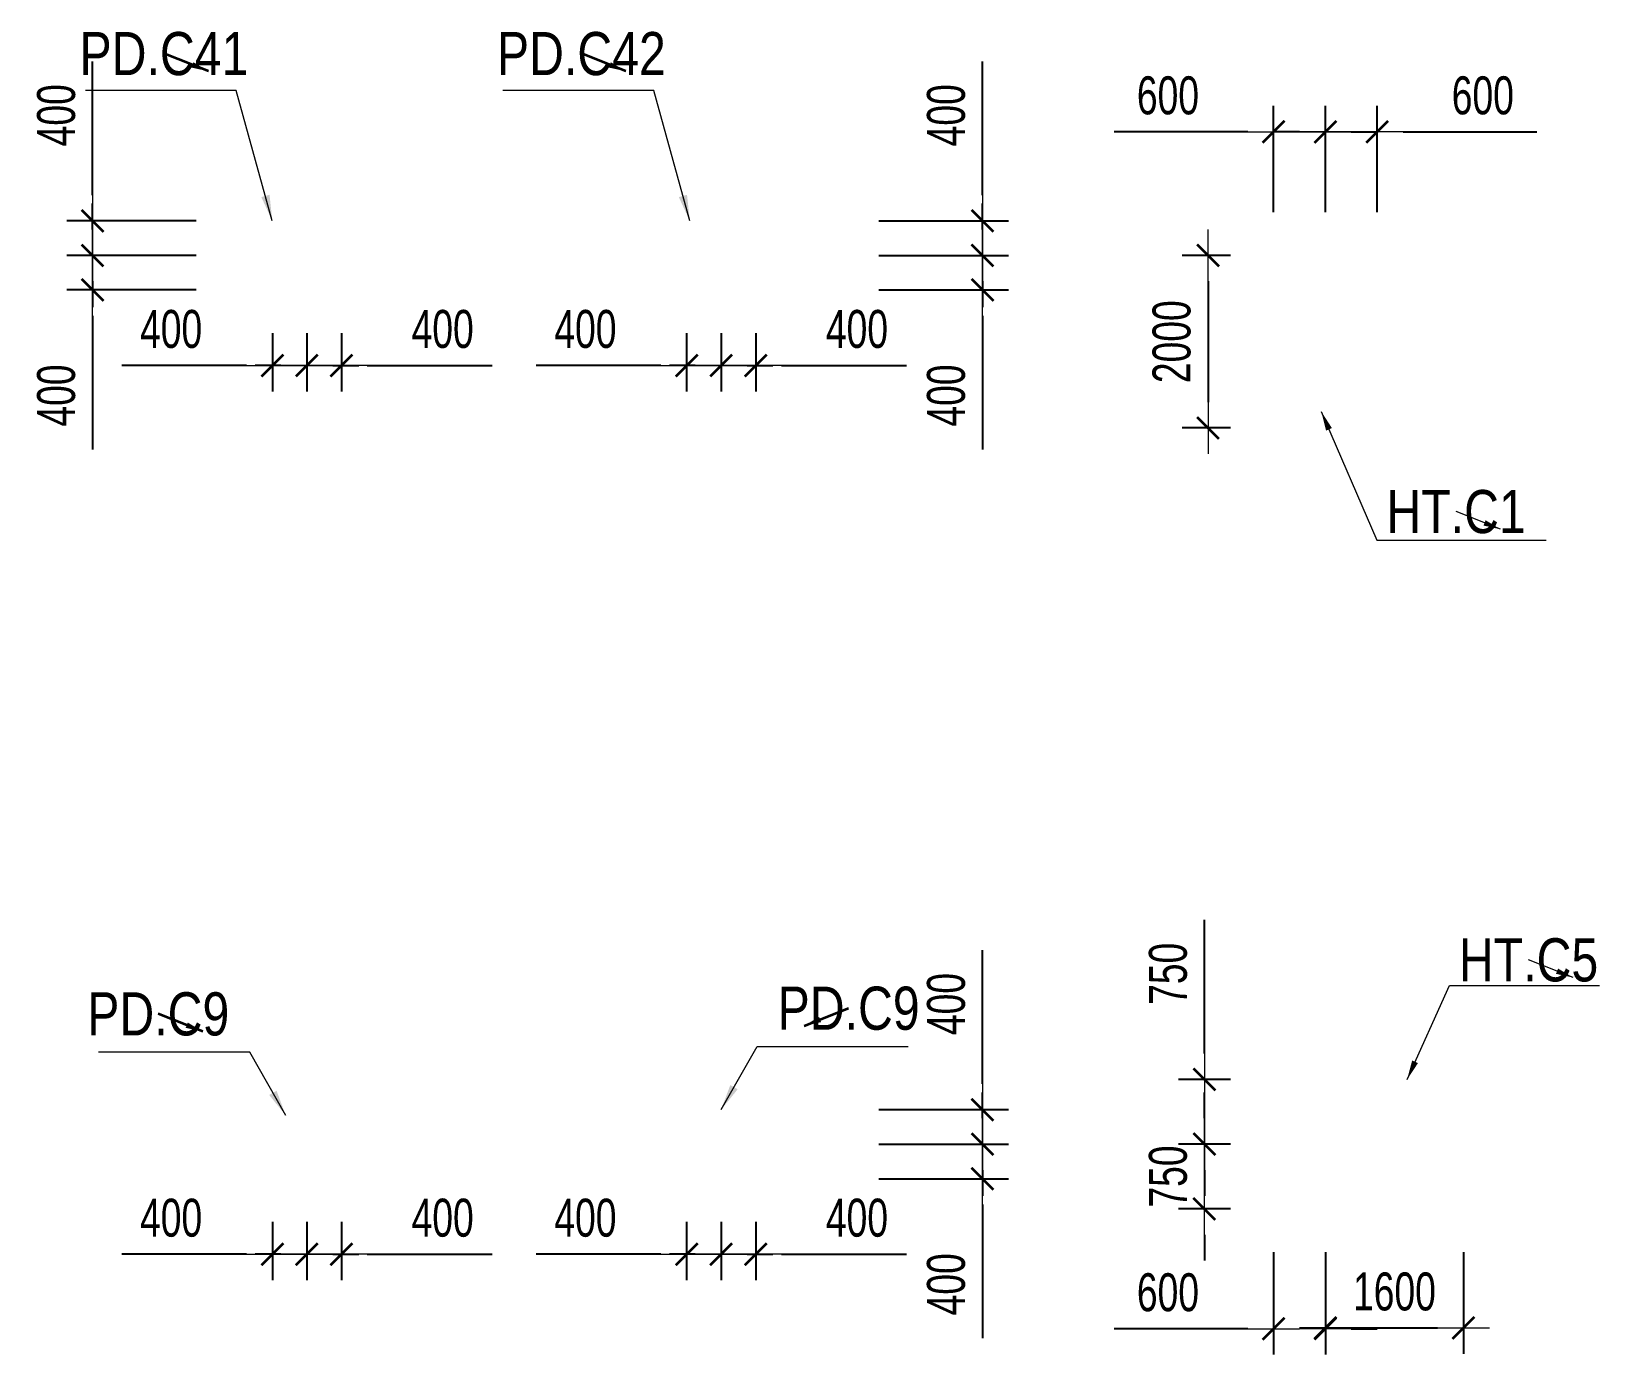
# Model space of a CAD drawing. Header units: millimetres. Extents: x -259680 to 286077, y -1281 to 94455.
# Drawn here: x 119408 to 137577, y 25761 to 41097 of the extents above; entities that cross this region are included whole.
import ezdxf
from ezdxf.enums import TextEntityAlignment as Align

# ---------------------------------------------------------------- set-up
doc = ezdxf.new("R2010")
doc.units = ezdxf.units.MM
doc.layers.get('0').update_dxf_attribs({"lineweight": 20})
doc.layers.get('Defpoints').update_dxf_attribs({"color": 151, "lineweight": 9})
for name, color, linetype, lineweight in [('$0$C1', 20, 'Continuous', 35), ('$1$NDC_S_ANNO', 7, 'Continuous', 20), ('$1$NDC_S_DIM', 1, 'Continuous', 15), ('$1$NDC_S_VN TEXT', 7, 'Continuous', 20), ('NDC_S_DIM', 1, 'Continuous', 15)]:
    doc.layers.add(name, color=color, linetype=linetype, lineweight=lineweight)
doc.styles.add('$1$NDC_DIM', font='', dxfattribs={"width": 0.75})
doc.styles.add('$2$ARIAL', font='arial.ttf', dxfattribs={"width": 0.8})
doc.styles.add('NDC_DIM', font='', dxfattribs={"width": 0.75})
doc.styles.get('$1$NDC_DIM').set_extended_font_data('Dotum')
doc.styles.get('NDC_DIM').set_extended_font_data('Dotum')
doc.dimstyles.new('$0$NDC_dim_150', dxfattribs={"dimscale": 150, "dimtxt": 2.2, "dimasz": 1.5, "dimexe": 1.5, "dimexo": 2.5, "dimgap": 1, "dimtad": 1, "dimdec": 0, "dimzin": 0, "dimdsep": 46, "dimtxsty": '$1$NDC_DIM', "dimblk": '$1$DIMMARK', "dimcen": 0.09, "dimdle": 1.2, "dimclrd": 1, "dimclre": 1, "dimclrt": 3, "dimadec": 0, "dimazin": 0, "dimtfac": 1, "dimtdec": 0, "dimtix": 1, "dimtofl": 0, "dimtmove": 0, "dimatfit": 3, "dimfxl": 6, "dimfxlon": 1, "dimtolj": 1, "dimtzin": 0, "dimarcsym": 0})
doc.dimstyles.new('$1$NDC_dim_iso', dxfattribs={"dimtxt": 2.2, "dimasz": 1, "dimexe": 1.5, "dimexo": 2.5, "dimgap": 1, "dimtad": 1, "dimdec": 0, "dimzin": 0, "dimdsep": 46, "dimtxsty": '$1$NDC_DIM', "dimblk": '$1$DIMMARK', "dimcen": 0.09, "dimdle": 1.2, "dimclrd": 1, "dimclre": 1, "dimclrt": 3, "dimadec": 0, "dimazin": 0, "dimtfac": 1, "dimtdec": 0, "dimtix": 1, "dimtofl": 0, "dimtmove": 0, "dimatfit": 3, "dimfxl": 6, "dimfxlon": 1, "dimtolj": 1, "dimtzin": 0, "dimarcsym": 0})
doc.dimstyles.new('NDC_dim_200', dxfattribs={"dimscale": 200, "dimtxt": 2.2, "dimasz": 1.5, "dimexe": 1.5, "dimexo": 2.5, "dimgap": 1, "dimtad": 1, "dimdec": 0, "dimzin": 0, "dimdsep": 46, "dimtxsty": 'NDC_DIM', "dimblk": 'DIMMARK', "dimcen": 0.09, "dimdle": 1.2, "dimclrd": 1, "dimclre": 1, "dimclrt": 3, "dimadec": 0, "dimazin": 0, "dimtfac": 1, "dimtdec": 0, "dimtix": 1, "dimtofl": 0, "dimtmove": 0, "dimatfit": 3, "dimfxl": 6, "dimfxlon": 1, "dimtolj": 1, "dimtzin": 0, "dimarcsym": 0})

# ---------------------------------------------------------------- blocks, each defined once
blk = doc.blocks.new('$1$DIMMARK')
at = {"layer": '$1$NDC_S_DIM', "color": 1}
blk.add_line((-1.5, 0), (1, 0), dxfattribs=at)
at = {"layer": '$1$NDC_S_DIM', "color": 2, "const_width": 0.1}
blk.add_lwpolyline([(-0.424, -0.424), (0.424, 0.424)], dxfattribs=at)
blk = doc.blocks.new('DIMMARK')
at = {"layer": 'NDC_S_DIM', "color": 1}
blk.add_line((-1.5, 0), (1, 0), dxfattribs=at)
at = {"layer": 'NDC_S_DIM', "color": 2, "const_width": 0.1}
blk.add_lwpolyline([(-0.424, -0.424), (0.424, 0.424)], dxfattribs=at)
blk = doc.blocks.new('*D490')
at = {"layer": 'Defpoints', "color": 0, "ltscale": 100, "transparency": 16777216}
for p in [(122600, 38100), (123000, 38100), (123000, 37224)]:
    blk.add_point(p, dxfattribs=at)
at = {"layer": 'NDC_S_DIM', "color": 1, "lineweight": -2, "ltscale": 100, "transparency": 16777216}
for p, q in [((122600, 37600), (122600, 36924)), ((123000, 37600), (123000, 36924)), ((122300, 37224), (122000, 37224)), ((123300, 37224), (124745, 37224))]:
    blk.add_line(p, q, dxfattribs=at)
at = {"layer": 'NDC_S_DIM', "color": 1, "lineweight": -2, "ltscale": 100, "transparency": 16777216, "xscale": 300, "yscale": 300, "zscale": 300}
blk.add_blockref('DIMMARK', (122600, 37224), dxfattribs=at)
at = {"layer": 'NDC_S_DIM', "color": 1, "lineweight": -2, "ltscale": 100, "transparency": 16777216, "xscale": 300, "yscale": 300, "zscale": 300, "rotation": 180}
blk.add_blockref('DIMMARK', (123000, 37224), dxfattribs=at)
at = {"layer": 'NDC_S_DIM', "color": 3, "ltscale": 100, "transparency": 16777216, "insert": (124173, 37645), "char_height": 440, "attachment_point": 5, "style": 'NDC_DIM'}
blk.add_mtext('\\A1;400', dxfattribs=at)
blk = doc.blocks.new('*D491')
at = {"layer": 'Defpoints', "color": 0, "ltscale": 100, "transparency": 16777216}
for p in [(122200, 38100), (122600, 38100), (122600, 37224)]:
    blk.add_point(p, dxfattribs=at)
at = {"layer": 'NDC_S_DIM', "color": 1, "lineweight": -2, "ltscale": 100, "transparency": 16777216}
for p, q in [((122200, 37600), (122200, 36924)), ((122600, 37600), (122600, 36924)), ((121900, 37224), (120455, 37224)), ((122900, 37224), (123200, 37224))]:
    blk.add_line(p, q, dxfattribs=at)
at = {"layer": 'NDC_S_DIM', "color": 1, "lineweight": -2, "ltscale": 100, "transparency": 16777216, "xscale": 300, "yscale": 300, "zscale": 300}
blk.add_blockref('DIMMARK', (122200, 37224), dxfattribs=at)
at = {"layer": 'NDC_S_DIM', "color": 1, "lineweight": -2, "ltscale": 100, "transparency": 16777216, "xscale": 300, "yscale": 300, "zscale": 300, "rotation": 180}
blk.add_blockref('DIMMARK', (122600, 37224), dxfattribs=at)
at = {"layer": 'NDC_S_DIM', "color": 3, "ltscale": 100, "transparency": 16777216, "insert": (121027, 37645), "char_height": 440, "attachment_point": 5, "style": 'NDC_DIM'}
blk.add_mtext('\\A1;400', dxfattribs=at)
blk = doc.blocks.new('*D492')
at = {"layer": 'Defpoints', "color": 0, "ltscale": 100, "transparency": 16777216}
for p in [(120117, 38900), (122610, 38900), (122610, 38500)]:
    blk.add_point(p, dxfattribs=at)
at = {"layer": 'NDC_S_DIM', "color": 1, "lineweight": -2, "ltscale": 100, "transparency": 16777216}
for p, q in [((120117, 39200), (120117, 40749)), ((121317, 38900), (119817, 38900)), ((121317, 38500), (119817, 38500)), ((120117, 38200), (120117, 37900))]:
    blk.add_line(p, q, dxfattribs=at)
at = {"layer": 'NDC_S_DIM', "color": 1, "lineweight": -2, "ltscale": 100, "transparency": 16777216, "xscale": 300, "yscale": 300, "zscale": 300}
for p, rotation in [((120117, 38900), 270), ((120117, 38500), 90)]:
    blk.add_blockref('DIMMARK', p, dxfattribs=dict(at, rotation=rotation))
at = {"layer": 'NDC_S_DIM', "color": 3, "ltscale": 100, "transparency": 16777216, "insert": (119697, 40124), "char_height": 440, "attachment_point": 5, "rotation": 90, "style": 'NDC_DIM'}
blk.add_mtext('\\A1;400', dxfattribs=at)
blk = doc.blocks.new('*D493')
at = {"layer": 'Defpoints', "color": 0, "ltscale": 100, "transparency": 16777216}
for p in [(120117, 38500), (122610, 38500), (122610, 38100)]:
    blk.add_point(p, dxfattribs=at)
at = {"layer": 'NDC_S_DIM', "color": 1, "lineweight": -2, "ltscale": 100, "transparency": 16777216}
for p, q in [((120117, 38800), (120117, 39100)), ((121317, 38500), (119817, 38500)), ((121317, 38100), (119817, 38100)), ((120117, 37800), (120117, 36251))]:
    blk.add_line(p, q, dxfattribs=at)
at = {"layer": 'NDC_S_DIM', "color": 1, "lineweight": -2, "ltscale": 100, "transparency": 16777216, "xscale": 300, "yscale": 300, "zscale": 300}
for p, rotation in [((120117, 38500), 270), ((120117, 38100), 90)]:
    blk.add_blockref('DIMMARK', p, dxfattribs=dict(at, rotation=rotation))
at = {"layer": 'NDC_S_DIM', "color": 3, "ltscale": 100, "transparency": 16777216, "insert": (119697, 36876), "char_height": 440, "attachment_point": 5, "rotation": 90, "style": 'NDC_DIM'}
blk.add_mtext('\\A1;400', dxfattribs=at)
blk = doc.blocks.new('*D494')
at = {"layer": 'Defpoints', "color": 0, "ltscale": 100, "transparency": 16777216}
for p in [(127400, 38100), (127800, 38100), (127800, 37224)]:
    blk.add_point(p, dxfattribs=at)
at = {"layer": 'NDC_S_DIM', "color": 1, "lineweight": -2, "ltscale": 100, "transparency": 16777216}
for p, q in [((127400, 37600), (127400, 36924)), ((127800, 37600), (127800, 36924)), ((127100, 37224), (126800, 37224)), ((128100, 37224), (129545, 37224))]:
    blk.add_line(p, q, dxfattribs=at)
at = {"layer": 'NDC_S_DIM', "color": 1, "lineweight": -2, "ltscale": 100, "transparency": 16777216, "xscale": 300, "yscale": 300, "zscale": 300}
blk.add_blockref('DIMMARK', (127400, 37224), dxfattribs=at)
at = {"layer": 'NDC_S_DIM', "color": 1, "lineweight": -2, "ltscale": 100, "transparency": 16777216, "xscale": 300, "yscale": 300, "zscale": 300, "rotation": 180}
blk.add_blockref('DIMMARK', (127800, 37224), dxfattribs=at)
at = {"layer": 'NDC_S_DIM', "color": 3, "ltscale": 100, "transparency": 16777216, "insert": (128973, 37645), "char_height": 440, "attachment_point": 5, "style": 'NDC_DIM'}
blk.add_mtext('\\A1;400', dxfattribs=at)
blk = doc.blocks.new('*D495')
at = {"layer": 'Defpoints', "color": 0, "ltscale": 100, "transparency": 16777216}
for p in [(127000, 38100), (127400, 38100), (127400, 37224)]:
    blk.add_point(p, dxfattribs=at)
at = {"layer": 'NDC_S_DIM', "color": 1, "lineweight": -2, "ltscale": 100, "transparency": 16777216}
for p, q in [((127000, 37600), (127000, 36924)), ((127400, 37600), (127400, 36924)), ((126700, 37224), (125255, 37224)), ((127700, 37224), (128000, 37224))]:
    blk.add_line(p, q, dxfattribs=at)
at = {"layer": 'NDC_S_DIM', "color": 1, "lineweight": -2, "ltscale": 100, "transparency": 16777216, "xscale": 300, "yscale": 300, "zscale": 300}
blk.add_blockref('DIMMARK', (127000, 37224), dxfattribs=at)
at = {"layer": 'NDC_S_DIM', "color": 1, "lineweight": -2, "ltscale": 100, "transparency": 16777216, "xscale": 300, "yscale": 300, "zscale": 300, "rotation": 180}
blk.add_blockref('DIMMARK', (127400, 37224), dxfattribs=at)
at = {"layer": 'NDC_S_DIM', "color": 3, "ltscale": 100, "transparency": 16777216, "insert": (125827, 37645), "char_height": 440, "attachment_point": 5, "style": 'NDC_DIM'}
blk.add_mtext('\\A1;400', dxfattribs=at)
blk = doc.blocks.new('*D496')
at = {"layer": 'Defpoints', "color": 0, "ltscale": 100, "transparency": 16777216}
for p in [(127800, 38900), (130427, 38900), (127800, 38500)]:
    blk.add_point(p, dxfattribs=at)
at = {"layer": 'NDC_S_DIM', "color": 1, "lineweight": -2, "ltscale": 100, "transparency": 16777216}
for p, q in [((130427, 39200), (130427, 40749)), ((129227, 38900), (130727, 38900)), ((129227, 38500), (130727, 38500)), ((130427, 38200), (130427, 37900))]:
    blk.add_line(p, q, dxfattribs=at)
at = {"layer": 'NDC_S_DIM', "color": 1, "lineweight": -2, "ltscale": 100, "transparency": 16777216, "xscale": 300, "yscale": 300, "zscale": 300}
for p, rotation in [((130427, 38900), 270), ((130427, 38500), 90)]:
    blk.add_blockref('DIMMARK', p, dxfattribs=dict(at, rotation=rotation))
at = {"layer": 'NDC_S_DIM', "color": 3, "ltscale": 100, "transparency": 16777216, "insert": (130007, 40124), "char_height": 440, "attachment_point": 5, "rotation": 90, "style": 'NDC_DIM'}
blk.add_mtext('\\A1;400', dxfattribs=at)
blk = doc.blocks.new('*D497')
at = {"layer": 'Defpoints', "color": 0, "ltscale": 100, "transparency": 16777216}
for p in [(127800, 38500), (130427, 38500), (127800, 38100)]:
    blk.add_point(p, dxfattribs=at)
at = {"layer": 'NDC_S_DIM', "color": 1, "lineweight": -2, "ltscale": 100, "transparency": 16777216}
for p, q in [((130427, 38800), (130427, 39100)), ((129227, 38500), (130727, 38500)), ((129227, 38100), (130727, 38100)), ((130427, 37800), (130427, 36251))]:
    blk.add_line(p, q, dxfattribs=at)
at = {"layer": 'NDC_S_DIM', "color": 1, "lineweight": -2, "ltscale": 100, "transparency": 16777216, "xscale": 300, "yscale": 300, "zscale": 300}
for p, rotation in [((130427, 38500), 270), ((130427, 38100), 90)]:
    blk.add_blockref('DIMMARK', p, dxfattribs=dict(at, rotation=rotation))
at = {"layer": 'NDC_S_DIM', "color": 3, "ltscale": 100, "transparency": 16777216, "insert": (130007, 36876), "char_height": 440, "attachment_point": 5, "rotation": 90, "style": 'NDC_DIM'}
blk.add_mtext('\\A1;400', dxfattribs=at)
blk = doc.blocks.new('*D498')
at = {"layer": 'Defpoints', "color": 0, "ltscale": 100, "transparency": 16777216}
for p in [(122600, 27800), (123000, 27800), (123000, 26924)]:
    blk.add_point(p, dxfattribs=at)
at = {"layer": 'NDC_S_DIM', "color": 1, "lineweight": -2, "ltscale": 100, "transparency": 16777216}
for p, q in [((122600, 27300), (122600, 26624)), ((123000, 27300), (123000, 26624)), ((122300, 26924), (122000, 26924)), ((123300, 26924), (124745, 26924))]:
    blk.add_line(p, q, dxfattribs=at)
at = {"layer": 'NDC_S_DIM', "color": 1, "lineweight": -2, "ltscale": 100, "transparency": 16777216, "xscale": 300, "yscale": 300, "zscale": 300}
blk.add_blockref('DIMMARK', (122600, 26924), dxfattribs=at)
at = {"layer": 'NDC_S_DIM', "color": 1, "lineweight": -2, "ltscale": 100, "transparency": 16777216, "xscale": 300, "yscale": 300, "zscale": 300, "rotation": 180}
blk.add_blockref('DIMMARK', (123000, 26924), dxfattribs=at)
at = {"layer": 'NDC_S_DIM', "color": 3, "ltscale": 100, "transparency": 16777216, "insert": (124173, 27345), "char_height": 440, "attachment_point": 5, "style": 'NDC_DIM'}
blk.add_mtext('\\A1;400', dxfattribs=at)
blk = doc.blocks.new('*D499')
at = {"layer": 'Defpoints', "color": 0, "ltscale": 100, "transparency": 16777216}
for p in [(122200, 27800), (122600, 27800), (122600, 26924)]:
    blk.add_point(p, dxfattribs=at)
at = {"layer": 'NDC_S_DIM', "color": 1, "lineweight": -2, "ltscale": 100, "transparency": 16777216}
for p, q in [((122200, 27300), (122200, 26624)), ((122600, 27300), (122600, 26624)), ((121900, 26924), (120455, 26924)), ((122900, 26924), (123200, 26924))]:
    blk.add_line(p, q, dxfattribs=at)
at = {"layer": 'NDC_S_DIM', "color": 1, "lineweight": -2, "ltscale": 100, "transparency": 16777216, "xscale": 300, "yscale": 300, "zscale": 300}
blk.add_blockref('DIMMARK', (122200, 26924), dxfattribs=at)
at = {"layer": 'NDC_S_DIM', "color": 1, "lineweight": -2, "ltscale": 100, "transparency": 16777216, "xscale": 300, "yscale": 300, "zscale": 300, "rotation": 180}
blk.add_blockref('DIMMARK', (122600, 26924), dxfattribs=at)
at = {"layer": 'NDC_S_DIM', "color": 3, "ltscale": 100, "transparency": 16777216, "insert": (121027, 27345), "char_height": 440, "attachment_point": 5, "style": 'NDC_DIM'}
blk.add_mtext('\\A1;400', dxfattribs=at)
blk = doc.blocks.new('*D500')
at = {"layer": 'Defpoints', "color": 0, "ltscale": 100, "transparency": 16777216}
for p in [(127400, 27800), (127800, 27800), (127800, 26924)]:
    blk.add_point(p, dxfattribs=at)
at = {"layer": 'NDC_S_DIM', "color": 1, "lineweight": -2, "ltscale": 100, "transparency": 16777216}
for p, q in [((127400, 27300), (127400, 26624)), ((127800, 27300), (127800, 26624)), ((127100, 26924), (126800, 26924)), ((128100, 26924), (129545, 26924))]:
    blk.add_line(p, q, dxfattribs=at)
at = {"layer": 'NDC_S_DIM', "color": 1, "lineweight": -2, "ltscale": 100, "transparency": 16777216, "xscale": 300, "yscale": 300, "zscale": 300}
blk.add_blockref('DIMMARK', (127400, 26924), dxfattribs=at)
at = {"layer": 'NDC_S_DIM', "color": 1, "lineweight": -2, "ltscale": 100, "transparency": 16777216, "xscale": 300, "yscale": 300, "zscale": 300, "rotation": 180}
blk.add_blockref('DIMMARK', (127800, 26924), dxfattribs=at)
at = {"layer": 'NDC_S_DIM', "color": 3, "ltscale": 100, "transparency": 16777216, "insert": (128973, 27345), "char_height": 440, "attachment_point": 5, "style": 'NDC_DIM'}
blk.add_mtext('\\A1;400', dxfattribs=at)
blk = doc.blocks.new('*D501')
at = {"layer": 'Defpoints', "color": 0, "ltscale": 100, "transparency": 16777216}
for p in [(127000, 27800), (127400, 27800), (127400, 26924)]:
    blk.add_point(p, dxfattribs=at)
at = {"layer": 'NDC_S_DIM', "color": 1, "lineweight": -2, "ltscale": 100, "transparency": 16777216}
for p, q in [((127000, 27300), (127000, 26624)), ((127400, 27300), (127400, 26624)), ((126700, 26924), (125255, 26924)), ((127700, 26924), (128000, 26924))]:
    blk.add_line(p, q, dxfattribs=at)
at = {"layer": 'NDC_S_DIM', "color": 1, "lineweight": -2, "ltscale": 100, "transparency": 16777216, "xscale": 300, "yscale": 300, "zscale": 300}
blk.add_blockref('DIMMARK', (127000, 26924), dxfattribs=at)
at = {"layer": 'NDC_S_DIM', "color": 1, "lineweight": -2, "ltscale": 100, "transparency": 16777216, "xscale": 300, "yscale": 300, "zscale": 300, "rotation": 180}
blk.add_blockref('DIMMARK', (127400, 26924), dxfattribs=at)
at = {"layer": 'NDC_S_DIM', "color": 3, "ltscale": 100, "transparency": 16777216, "insert": (125827, 27345), "char_height": 440, "attachment_point": 5, "style": 'NDC_DIM'}
blk.add_mtext('\\A1;400', dxfattribs=at)
blk = doc.blocks.new('*D502')
at = {"layer": 'Defpoints', "color": 0, "ltscale": 100, "transparency": 16777216}
for p in [(127800, 28600), (130427, 28600), (127800, 28200)]:
    blk.add_point(p, dxfattribs=at)
at = {"layer": 'NDC_S_DIM', "color": 1, "lineweight": -2, "ltscale": 100, "transparency": 16777216}
for p, q in [((130427, 28900), (130427, 30449)), ((129227, 28600), (130727, 28600)), ((129227, 28200), (130727, 28200)), ((130427, 27900), (130427, 27600))]:
    blk.add_line(p, q, dxfattribs=at)
at = {"layer": 'NDC_S_DIM', "color": 1, "lineweight": -2, "ltscale": 100, "transparency": 16777216, "xscale": 300, "yscale": 300, "zscale": 300}
for p, rotation in [((130427, 28600), 270), ((130427, 28200), 90)]:
    blk.add_blockref('DIMMARK', p, dxfattribs=dict(at, rotation=rotation))
at = {"layer": 'NDC_S_DIM', "color": 3, "ltscale": 100, "transparency": 16777216, "insert": (130007, 29824), "char_height": 440, "attachment_point": 5, "rotation": 90, "style": 'NDC_DIM'}
blk.add_mtext('\\A1;400', dxfattribs=at)
blk = doc.blocks.new('*D503')
at = {"layer": 'Defpoints', "color": 0, "ltscale": 100, "transparency": 16777216}
for p in [(127800, 28200), (130427, 28200), (127800, 27800)]:
    blk.add_point(p, dxfattribs=at)
at = {"layer": 'NDC_S_DIM', "color": 1, "lineweight": -2, "ltscale": 100, "transparency": 16777216}
for p, q in [((130427, 28500), (130427, 28800)), ((129227, 28200), (130727, 28200)), ((129227, 27800), (130727, 27800)), ((130427, 27500), (130427, 25951))]:
    blk.add_line(p, q, dxfattribs=at)
at = {"layer": 'NDC_S_DIM', "color": 1, "lineweight": -2, "ltscale": 100, "transparency": 16777216, "xscale": 300, "yscale": 300, "zscale": 300}
for p, rotation in [((130427, 28200), 270), ((130427, 27800), 90)]:
    blk.add_blockref('DIMMARK', p, dxfattribs=dict(at, rotation=rotation))
at = {"layer": 'NDC_S_DIM', "color": 3, "ltscale": 100, "transparency": 16777216, "insert": (130007, 26576), "char_height": 440, "attachment_point": 5, "rotation": 90, "style": 'NDC_DIM'}
blk.add_mtext('\\A1;400', dxfattribs=at)
blk = doc.blocks.new('*D1265')
at = {"layer": 'Defpoints', "color": 0, "ltscale": 100, "transparency": 16777216}
for p in [(133800, 38500), (133040, 36500), (133800, 36500)]:
    blk.add_point(p, dxfattribs=at)
at = {"layer": 'NDC_S_DIM', "color": 1, "lineweight": -2, "ltscale": 100, "transparency": 16777216}
for p, q in [((133300, 38500), (132740, 38500)), ((133040, 38200), (133040, 36800)), ((133300, 36500), (132740, 36500))]:
    blk.add_line(p, q, dxfattribs=at)
at = {"layer": 'NDC_S_DIM', "color": 1, "lineweight": -2, "ltscale": 100, "transparency": 16777216, "xscale": 300, "yscale": 300, "zscale": 300}
for p, rotation in [((133040, 38500), 90), ((133040, 36500), 270)]:
    blk.add_blockref('DIMMARK', p, dxfattribs=dict(at, rotation=rotation))
at = {"layer": 'NDC_S_DIM', "color": 3, "ltscale": 100, "transparency": 16777216, "insert": (132620, 37500), "char_height": 440, "attachment_point": 5, "rotation": 90, "style": 'NDC_DIM'}
blk.add_mtext('\\A1;2000', dxfattribs=at)
blk = doc.blocks.new('*D1266')
at = {"layer": 'Defpoints', "color": 0, "ltscale": 100, "transparency": 16777216}
for p in [(134400, 39932), (133800, 38500), (134400, 38500)]:
    blk.add_point(p, dxfattribs=at)
at = {"layer": 'NDC_S_DIM', "color": 1, "lineweight": -2, "ltscale": 100, "transparency": 16777216}
for p, q in [((133800, 39000), (133800, 40232)), ((134400, 39000), (134400, 40232)), ((133500, 39932), (131951, 39932)), ((134700, 39932), (135000, 39932))]:
    blk.add_line(p, q, dxfattribs=at)
at = {"layer": 'NDC_S_DIM', "color": 1, "lineweight": -2, "ltscale": 100, "transparency": 16777216, "xscale": 300, "yscale": 300, "zscale": 300}
blk.add_blockref('DIMMARK', (133800, 39932), dxfattribs=at)
at = {"layer": 'NDC_S_DIM', "color": 1, "lineweight": -2, "ltscale": 100, "transparency": 16777216, "xscale": 300, "yscale": 300, "zscale": 300, "rotation": 180}
blk.add_blockref('DIMMARK', (134400, 39932), dxfattribs=at)
at = {"layer": 'NDC_S_DIM', "color": 3, "ltscale": 100, "transparency": 16777216, "insert": (132576, 40352), "char_height": 440, "attachment_point": 5, "style": 'NDC_DIM'}
blk.add_mtext('\\A1;600', dxfattribs=at)
blk = doc.blocks.new('*D1267')
at = {"layer": 'Defpoints', "color": 0, "ltscale": 100, "transparency": 16777216}
for p in [(135000, 39932), (134400, 38500), (135000, 38500)]:
    blk.add_point(p, dxfattribs=at)
at = {"layer": 'NDC_S_DIM', "color": 1, "lineweight": -2, "ltscale": 100, "transparency": 16777216}
for p, q in [((134400, 39000), (134400, 40232)), ((135000, 39000), (135000, 40232)), ((134100, 39932), (133800, 39932)), ((135300, 39932), (136849, 39932))]:
    blk.add_line(p, q, dxfattribs=at)
at = {"layer": 'NDC_S_DIM', "color": 1, "lineweight": -2, "ltscale": 100, "transparency": 16777216, "xscale": 300, "yscale": 300, "zscale": 300}
blk.add_blockref('DIMMARK', (134400, 39932), dxfattribs=at)
at = {"layer": 'NDC_S_DIM', "color": 1, "lineweight": -2, "ltscale": 100, "transparency": 16777216, "xscale": 300, "yscale": 300, "zscale": 300, "rotation": 180}
blk.add_blockref('DIMMARK', (135000, 39932), dxfattribs=at)
at = {"layer": 'NDC_S_DIM', "color": 3, "ltscale": 100, "transparency": 16777216, "insert": (136224, 40352), "char_height": 440, "attachment_point": 5, "style": 'NDC_DIM'}
blk.add_mtext('\\A1;600', dxfattribs=at)
blk = doc.blocks.new('*D1289')
at = {"layer": 'Defpoints', "color": 0, "ltscale": 100, "transparency": 16777216}
for p in [(133800, 27450), (134400, 27450), (134400, 26061)]:
    blk.add_point(p, dxfattribs=at)
at = {"layer": 'NDC_S_DIM', "color": 1, "lineweight": -2, "ltscale": 100, "transparency": 16777216}
for p, q in [((133800, 26950), (133800, 25761)), ((134400, 26950), (134400, 25761)), ((133500, 26061), (131951, 26061)), ((134700, 26061), (135000, 26061))]:
    blk.add_line(p, q, dxfattribs=at)
at = {"layer": 'NDC_S_DIM', "color": 1, "lineweight": -2, "ltscale": 100, "transparency": 16777216, "xscale": 300, "yscale": 300, "zscale": 300}
blk.add_blockref('DIMMARK', (133800, 26061), dxfattribs=at)
at = {"layer": 'NDC_S_DIM', "color": 1, "lineweight": -2, "ltscale": 100, "transparency": 16777216, "xscale": 300, "yscale": 300, "zscale": 300, "rotation": 180}
blk.add_blockref('DIMMARK', (134400, 26061), dxfattribs=at)
at = {"layer": 'NDC_S_DIM', "color": 3, "ltscale": 100, "transparency": 16777216, "insert": (132576, 26481), "char_height": 440, "attachment_point": 5, "style": 'NDC_DIM'}
blk.add_mtext('\\A1;600', dxfattribs=at)
blk = doc.blocks.new('*D1290')
at = {"layer": 'Defpoints', "color": 0, "ltscale": 100, "transparency": 16777216}
for p in [(134400, 27450), (136000, 27450), (136000, 26070)]:
    blk.add_point(p, dxfattribs=at)
at = {"layer": 'NDC_S_DIM', "color": 1, "lineweight": -2, "ltscale": 100, "transparency": 16777216}
for p, q in [((134400, 26950), (134400, 25770)), ((136000, 26950), (136000, 25770)), ((134700, 26070), (135700, 26070))]:
    blk.add_line(p, q, dxfattribs=at)
at = {"layer": 'NDC_S_DIM', "color": 1, "lineweight": -2, "ltscale": 100, "transparency": 16777216, "xscale": 300, "yscale": 300, "zscale": 300, "rotation": 180}
blk.add_blockref('DIMMARK', (134400, 26070), dxfattribs=at)
at = {"layer": 'NDC_S_DIM', "color": 1, "lineweight": -2, "ltscale": 100, "transparency": 16777216, "xscale": 300, "yscale": 300, "zscale": 300}
blk.add_blockref('DIMMARK', (136000, 26070), dxfattribs=at)
at = {"layer": 'NDC_S_DIM', "color": 3, "ltscale": 100, "transparency": 16777216, "insert": (135200, 26490), "char_height": 440, "attachment_point": 5, "style": 'NDC_DIM'}
blk.add_mtext('\\A1;1600', dxfattribs=at)
blk = doc.blocks.new('*D1291')
at = {"layer": 'Defpoints', "color": 0, "ltscale": 100, "transparency": 16777216}
for p in [(132998, 28950), (133800, 28950), (133800, 28200)]:
    blk.add_point(p, dxfattribs=at)
at = {"layer": 'NDC_S_DIM', "color": 1, "lineweight": -2, "ltscale": 100, "transparency": 16777216}
for p, q in [((132998, 29250), (132998, 30799)), ((133300, 28950), (132698, 28950)), ((133300, 28200), (132698, 28200)), ((132998, 27900), (132998, 27600))]:
    blk.add_line(p, q, dxfattribs=at)
at = {"layer": 'NDC_S_DIM', "color": 1, "lineweight": -2, "ltscale": 100, "transparency": 16777216, "xscale": 300, "yscale": 300, "zscale": 300}
for p, rotation in [((132998, 28950), 270), ((132998, 28200), 90)]:
    blk.add_blockref('DIMMARK', p, dxfattribs=dict(at, rotation=rotation))
at = {"layer": 'NDC_S_DIM', "color": 3, "ltscale": 100, "transparency": 16777216, "insert": (132578, 30174), "char_height": 440, "attachment_point": 5, "rotation": 90, "style": 'NDC_DIM'}
blk.add_mtext('\\A1;750', dxfattribs=at)
blk = doc.blocks.new('*D1292')
at = {"layer": 'Defpoints', "color": 0, "ltscale": 100, "transparency": 16777216}
for p in [(133800, 28200), (132998, 27450), (133800, 27450)]:
    blk.add_point(p, dxfattribs=at)
at = {"layer": 'NDC_S_DIM', "color": 1, "lineweight": -2, "ltscale": 100, "transparency": 16777216}
for p, q in [((132998, 28500), (132998, 28800)), ((133300, 28200), (132698, 28200)), ((133300, 27450), (132698, 27450)), ((132998, 27150), (132998, 26850))]:
    blk.add_line(p, q, dxfattribs=at)
at = {"layer": 'NDC_S_DIM', "color": 1, "lineweight": -2, "ltscale": 100, "transparency": 16777216, "xscale": 300, "yscale": 300, "zscale": 300}
for p, rotation in [((132998, 28200), 270), ((132998, 27450), 90)]:
    blk.add_blockref('DIMMARK', p, dxfattribs=dict(at, rotation=rotation))
at = {"layer": 'NDC_S_DIM', "color": 3, "ltscale": 100, "transparency": 16777216, "insert": (132578, 27825), "char_height": 440, "attachment_point": 5, "rotation": 90, "style": 'NDC_DIM'}
blk.add_mtext('\\A1;750', dxfattribs=at)
blk = doc.blocks.new('*U220')
at = {"layer": '$1$NDC_S_ANNO', "ltscale": 0.8, "style": '$2$ARIAL', "width": 0.8}
blk.add_attdef('TEN', text='', height=2.5, dxfattribs=at).set_placement((-2.578, 1.026), align=Align.MIDDLE_CENTER)
at = {"layer": '$1$NDC_S_ANNO', "ltscale": 0.8, "style": '$2$ARIAL', "width": 0.8, "flags": 1}
blk.add_attdef('CHU_THICH', text='', height=2.5, dxfattribs=at).set_placement((0, 0), align=Align.MIDDLE_CENTER)
at = {"layer": 'Defpoints'}
blk.add_leader([(0, 0), (-2.578, 1.026)], dimstyle='$1$NDC_dim_iso', override={"dimgap": 0.625, "dimtad": 0}, dxfattribs=at)
blk = doc.blocks.new('$0$co t check')
at = {"layer": '$0$C1', "xscale": 200, "yscale": 200, "zscale": 200}
for p, values in [((119419, 40634), {'TEN': 'PD.C41'}), ((124255, 40634), {'TEN': 'PD.C42'}), ((119353, 29505), {'TEN': 'PD.C9'})]:
    blk.add_blockref('*U220', p, dxfattribs=at).add_auto_attribs(values)
at = {"layer": '$0$C1'}
ref = blk.add_blockref('*U220', (126320, 29571), dxfattribs=dict(at, xscale=-200, yscale=200, zscale=200))
ref.add_attrib('TEN', 'PD.C9', dxfattribs={"layer": '$1$NDC_S_ANNO', "ltscale": 0.8, "height": 500, "style": '$2$ARIAL', "width": 0.8}).set_placement((126836, 29776), align=Align.MIDDLE_CENTER)
at = {"layer": '$1$NDC_S_VN TEXT', "xscale": 200, "yscale": 200, "zscale": 200}
for p, values in [((134389, 35326), {'TEN': 'HT.C1'}), ((135229, 30131), {'TEN': 'HT.C5'})]:
    blk.add_blockref('*U220', p, dxfattribs=at).add_auto_attribs(values)
at = {"layer": '$0$C1'}
for points in [[(120159, 38900), (119742, 40410), (117993, 40410)], [(124996, 38900), (124578, 40410), (122829, 40410)], [(120314, 28534), (119897, 29266), (118147, 29266)], [(125359, 28600), (125776, 29332), (127526, 29332)]]:
    blk.add_leader(points, dimstyle='$0$NDC_dim_150', override={"dimasz": 2, "dimgap": 1, "dimtad": 0}, dxfattribs=at)
for points in [[(132312, 36691), (132955, 35200), (134918, 35200)], [(133306, 28950), (133798, 30039), (135537, 30039)]]:
    blk.add_leader(points, dimstyle='$0$NDC_dim_150', override={"dimgap": 1, "dimtad": 0})

msp = doc.modelspace()

# ---------------------------------------------------------------- block references
at = {"layer": '$1$NDC_S_DIM'}
msp.add_blockref('$0$co t check', (2040.6, 0), dxfattribs=at)

# ---------------------------------------------------------------- dimensions: what is measured, and where the dimension line sits
at = {"layer": 'NDC_S_DIM', "ltscale": 100}
for base, p1, p2, picture, middle in [((120116.7, 38900), (122610, 38500), (122610, 38900), '*D492', (120116.7, 40124.3)), ((130426.7, 38900), (127800, 38500), (127800, 38900), '*D496', (130426.7, 40124.3)), ((120116.7, 38500), (122610, 38100), (122610, 38500), '*D493', (120116.7, 36875.7)), ((130426.7, 38500), (127800, 38100), (127800, 38500), '*D497', (130426.7, 36875.7)), ((132997.9, 28950), (133800, 28200), (133800, 28950), '*D1291', (132997.9, 30174.3)), ((130426.7, 28600), (127800, 28200), (127800, 28600), '*D502', (130426.7, 29824.3)), ((130426.7, 28200), (127800, 27800), (127800, 28200), '*D503', (130426.7, 26575.7))]:
    dim = msp.add_linear_dim(base=base, p1=p1, p2=p2, angle=90, dimstyle='NDC_dim_200', dxfattribs=at)
    dim.commit()
    dim.dimension.update_dxf_attribs({"geometry": picture, "text_midpoint": middle, "dimtype": 160})
for base, p1, p2, picture, middle in [((134400, 39932), (133800, 38500), (134400, 38500), '*D1266', (132575.7, 39932)), ((135000, 39932), (134400, 38500), (135000, 38500), '*D1267', (136224.3, 39932)), ((122600, 37224.4), (122200, 38100), (122600, 38100), '*D491', (121027.5, 37224.4)), ((123000, 37224.4), (122600, 38100), (123000, 38100), '*D490', (124172.5, 37224.4)), ((127400, 37224.4), (127000, 38100), (127400, 38100), '*D495', (125827.5, 37224.4)), ((127800, 37224.4), (127400, 38100), (127800, 38100), '*D494', (128972.5, 37224.4)), ((122600, 26924.4), (122200, 27800), (122600, 27800), '*D499', (121027.5, 26924.4)), ((123000, 26924.4), (122600, 27800), (123000, 27800), '*D498', (124172.5, 26924.4)), ((127400, 26924.4), (127000, 27800), (127400, 27800), '*D501', (125827.5, 26924.4)), ((127800, 26924.4), (127400, 27800), (127800, 27800), '*D500', (128972.5, 26924.4)), ((134400, 26060.8), (133800, 27450), (134400, 27450), '*D1289', (132575.7, 26060.8))]:
    dim = msp.add_linear_dim(base=base, p1=p1, p2=p2, dimstyle='NDC_dim_200', dxfattribs=at)
    dim.commit()
    dim.dimension.update_dxf_attribs({"geometry": picture, "text_midpoint": middle, "dimtype": 160})
for base, p1, p2, picture, middle in [((133039.9, 36500), (133800, 38500), (133800, 36500), '*D1265', (132619.9, 37500)), ((132997.9, 27450), (133800, 28200), (133800, 27450), '*D1292', (132577.9, 27825))]:
    dim = msp.add_linear_dim(base=base, p1=p1, p2=p2, angle=90, dimstyle='NDC_dim_200', dxfattribs=at)
    dim.commit()
    dim.dimension.update_dxf_attribs({"geometry": picture, "text_midpoint": middle})
dim = msp.add_linear_dim(base=(136000, 26070.2), p1=(134400, 27450), p2=(136000, 27450), dimstyle='NDC_dim_200', dxfattribs=at)
dim.commit()
dim.dimension.update_dxf_attribs({"geometry": '*D1290', "text_midpoint": (135200, 26490.2)})

doc.saveas('drawing.dxf')
